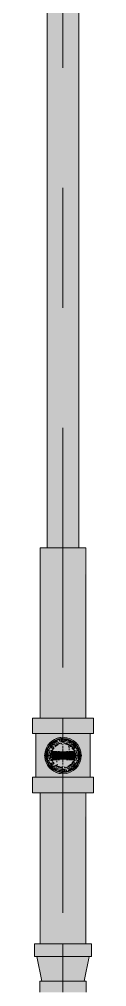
# Model space of a CAD drawing. Header units: millimetres. Extents: x -4000 to 187956, y -58990 to 162485.
# Drawn here: x 67110 to 67190, y 134144 to 135424 of the extents above; entities that cross this region are included whole.
import ezdxf

# ---------------------------------------------------------------- set-up
doc = ezdxf.new("R2010")
doc.units = ezdxf.units.MM
doc.linetypes.add('Dash 1_16_', pattern=[317.5, 158.75, -158.75])
for name, color, linetype, lineweight in [('F-SPRN', 3, 'Continuous', 9), ('P-PIPE', 3, 'Continuous', 9), ('P-PIPE-CNTR', 3, 'Continuous', 9)]:
    doc.layers.add(name, color=color, linetype=linetype, lineweight=lineweight)

# ---------------------------------------------------------------- blocks, each defined once
blk = doc.blocks.new('Sprinkler_Up - DN20-V297-FFS - TANG 1')
at = {"layer": 'F-SPRN', "transparency": 33554534}
for points in [[(-13.5, 0), (-3.9, 0.7), (-1.7, 2.9), (-1.2, 3.5), (-0.6, 4), (0.6, 4), (1.2, 3.5), (1.7, 2.9), (4.6, 0), (22.2, 0), (18, 13.1), (6.9, 21.2), (-6.9, 21.2), (-18, 13.1), (-22.2, 0)], [(0, -16.7), (4.3, -16.1), (11.8, -11.8), (16.1, -4.3), (16.1, 4.3), (11.8, 11.8), (8.3, 14.4), (0, 16.7), (-4.3, 16.1), (-11.8, 11.8), (-16.1, 4.3), (-16.1, -4.3), (-11.8, -11.8), (-8.3, -14.4)], [(0, -15.6), (7.8, -13.5), (13.9, -7), (15.1, -4), (15.1, 4), (13.5, 7.8), (7.8, 13.5), (0, 15.6), (-7.8, 13.5), (-11, 11), (-15.1, 4), (-15.1, -4), (-11, -11), (-7.8, -13.5)], [(0, -21.2), (6.9, -21.2), (18, -13.1), (22.2, 0), (3.9, -0.7), (1.7, -2.9), (1.2, -3.5), (0.6, -4), (-0.6, -4), (-1.2, -3.5), (-1.7, -2.9), (-4.6, 0), (-22.2, 0), (-18, -13.1), (-6.9, -21.2)], [(-10.9, -5.5), (-10.9, 5.4), (-14.5, 5.4), (-14.5, -5.5)], [(-7.7, -5.5), (-7.7, 5.4), (-10.9, 5.4), (-10.9, -5.5)], [(0, -5.5), (0, 5.4), (-7.7, 5.4), (-7.7, -5.5)], [(0, 0), (5.7, 0), (2.9, 4.9), (-2.9, 4.9), (-5.7, 0)], [(2.9, -4.9), (5.7, 0), (-5.7, 0), (-2.9, -4.9)], [(0, 0), (4.6, 0), (0, 4.6), (-4.6, 0)], [(0, -4.6), (4.6, 0), (-4.6, 0)], [(0, -2.6), (1.3, 0), (-1.8, 0)], [(-1.3, 0), (1.8, 0), (0, 2.6)], [(7.7, -5.5), (7.7, 5.4), (0, 5.4), (0, -5.5)], [(10.9, -5.5), (10.9, 5.4), (7.7, 5.4), (7.7, -5.5)], [(10.9, -5.5), (14.5, -5.5), (13.9, 5.4), (10.9, 5.4)]]:
    blk.add_hatch(color=1, dxfattribs=at).paths.add_polyline_path(points)
at = {"layer": 'F-SPRN', "color": 1}
for p, q in [((-11.5, 5.4), (-14.5, 5.4)), ((-14.5, 5.4), (-11.3, 5.4)), ((-14.5, 5.4), (-14.5, 3.7)), ((-14.5, 3.3), (-14.5, 0)), ((-11.5, 5.4), (-11.5, 4)), ((-10.9, 1.9), (-10.9, 3.6)), ((-10.8, 5.4), (-8, 5.4)), ((-8.1, 5.4), (-10.8, 5.4)), ((-8.1, 5.4), (-8.1, 2.8)), ((-8.1, 2.5), (-8.1, 0.7)), ((-7.7, 4.8), (-7.7, 2.7)), ((-7.7, 4.8), (-7.7, 2.7)), ((-7.7, 2.1), (-7.7, 0.5)), ((-7.7, 2.1), (-7.7, 0.5)), ((-6.7, 5.4), (-4.7, 5.4)), ((-5.8, 3.8), (-5.8, 2.2)), ((-2.1, 0), (-2.1, 0)), ((-2.1, 0), (-2.1, -0.1)), ((0, 2.1), (-0.1, 2.1)), ((2.1, 0), (2.1, 0.1)), ((2.1, 0), (2.1, 0)), ((4.7, 5.4), (6.5, 5.4)), ((7.7, 5.4), (10.8, 5.4)), ((7.7, 5.2), (7.7, 2.7)), ((7.7, 5.2), (7.7, 2.7)), ((7.7, 2.3), (7.7, 0.5)), ((7.7, 2.3), (7.7, 0.5)), ((10.8, 5.4), (8.1, 5.4)), ((8.1, 5.4), (8.1, 2.8)), ((8.1, 2.5), (8.1, 0.4)), ((10.9, 5.4), (13.2, 5.4)), ((10.9, 3.6), (10.9, 0.2)), ((13.2, 5.4), (11.5, 5.4)), ((11.5, 5.4), (11.5, 4)), ((11.5, 3), (11.5, 0.2)), ((13.9, 5.4), (14.5, 5.4)), ((14.5, 5.4), (13.9, 5.4)), ((14.5, 5.4), (14.5, -5.5)), ((-14.5, -1.3), (-14.5, -3.7)), ((-11.1, -5.5), (-14.5, -5.5)), ((-14.5, -5.5), (-11.5, -5.5)), ((-10.9, -2.6), (-10.9, -1.3)), ((-10.8, -5.5), (-8.1, -5.5)), ((-7.8, -5.5), (-10.8, -5.5)), ((-8.1, -4.2), (-8.1, -5.5)), ((-7.7, -2.7), (-7.7, -4)), ((-7.7, -2.7), (-7.7, -4)), ((-7, -5.5), (-5.8, -5.5)), ((-4.8, -5.5), (-7, -5.5)), ((-5.8, -2.3), (-5.8, -3.8)), ((-2.1, -0.3), (-2, -0.4)), ((-2, -0.4), (-2, -0.5)), ((-2, -0.5), (-2, -0.6)), ((-2, -0.6), (-2, -0.7)), ((-2, -0.7), (-1.9, -0.7)), ((-1.9, -0.7), (-1.9, -0.8)), ((-1.9, -0.8), (-1.9, -0.9)), ((-1.9, -0.9), (-1.8, -1)), ((-1.8, -1), (-1.8, -1.1)), ((-1.8, -1), (-1.8, -1)), ((-1.8, -1.1), (-1.7, -1.2)), ((-1.7, -1.2), (-1.6, -1.3)), ((-1.7, -1.2), (-1.7, -1.2)), ((-1.6, -1.3), (-1.6, -1.4)), ((-1.6, -1.4), (-1.5, -1.4)), ((-1.5, -1.4), (-1.4, -1.5)), ((-1.4, -1.5), (-1.3, -1.6)), ((-1.4, -1.5), (-1.4, -1.5)), ((-1.3, -1.6), (-1.3, -1.7)), ((-1.3, -1.7), (-1.2, -1.7)), ((-1.2, -1.7), (-1.1, -1.7)), ((-1.1, -1.7), (-1.1, -1.8)), ((-1.1, -1.8), (-1, -1.8)), ((-1, -1.8), (-0.9, -1.9)), ((-0.9, -1.9), (-0.8, -1.9)), ((-0.8, -1.9), (-0.7, -2)), ((-0.8, -1.9), (-0.8, -1.9)), ((-0.7, -2), (-0.6, -2)), ((-0.6, -2), (-0.5, -2)), ((-0.5, -2), (-0.4, -2)), ((-0.4, -2), (-0.3, -2.1)), ((-0.4, -2), (-0.4, -2)), ((-0.3, -2.1), (-0.2, -2.1)), ((-0.2, -2.1), (-0.1, -2.1)), ((-0.1, -2.1), (0, -2.1)), ((0, -2.1), (0.1, -2.1)), ((0.1, -2.1), (0.2, -2.1)), ((0.1, -2.1), (0.1, -2.1)), ((0.2, -2.1), (0.3, -2.1)), ((0.3, -2.1), (0.4, -2)), ((0.4, -2), (0.5, -2)), ((0.5, -2), (0.6, -2)), ((0.6, -2), (0.7, -2)), ((0.6, -2), (0.6, -2)), ((0.7, -2), (0.8, -1.9)), ((0.8, -1.9), (0.9, -1.9)), ((0.9, -1.9), (1, -1.8)), ((0.9, -1.9), (0.9, -1.9)), ((1, -1.8), (1.1, -1.8)), ((1.1, -1.8), (1.2, -1.7)), ((1.2, -1.7), (1.3, -1.6)), ((1.2, -1.7), (1.2, -1.7)), ((1.3, -1.6), (1.4, -1.6)), ((1.4, -1.5), (1.5, -1.5)), ((1.4, -1.6), (1.4, -1.5)), ((1.5, -1.4), (1.6, -1.3)), ((1.5, -1.5), (1.5, -1.4)), ((1.6, -1.3), (1.7, -1.2)), ((1.6, -1.3), (1.6, -1.3)), ((1.7, -1.1), (1.8, -1.1)), ((1.7, -1.2), (1.7, -1.1)), ((1.8, -1), (1.9, -0.9)), ((1.8, -1.1), (1.8, -1)), ((1.9, -0.8), (2, -0.7)), ((1.9, -0.8), (1.9, -0.8)), ((1.9, -0.9), (1.9, -0.8)), ((2, -0.4), (2.1, -0.3)), ((2, -0.5), (2, -0.4)), ((2, -0.5), (2, -0.5)), ((2, -0.6), (2, -0.5)), ((2, -0.7), (2, -0.6)), ((2.1, -0.1), (2.1, 0)), ((2.1, -0.2), (2.1, -0.1)), ((2.1, -0.3), (2.1, -0.2)), ((7, -5.5), (4.8, -5.5)), ((5.8, -2.2), (5.8, -3.8)), ((5.8, -5.5), (7, -5.5)), ((7.7, -0.5), (7.7, -2.3)), ((7.7, -0.5), (7.7, -2.3)), ((7.7, -2.7), (7.7, -5.4)), ((7.7, -2.7), (7.7, -5.4)), ((10.8, -5.5), (7.7, -5.5)), ((8.1, -0.4), (8.1, -2.5)), ((8.1, -2.8), (8.1, -5.5)), ((8.1, -5.5), (10.8, -5.5)), ((10.9, -0.2), (10.9, -3.6)), ((13.3, -5.5), (10.9, -5.5)), ((11.5, -0.2), (11.5, -3)), ((11.5, -4), (11.5, -5.5)), ((11.5, -5.5), (13.3, -5.5)), ((13.9, -5.5), (14.5, -5.5)), ((14.5, -5.5), (13.9, -5.5))]:
    blk.add_line(p, q, dxfattribs=at)
at = {"layer": 'F-SPRN', "color": 1, "flags": 128}
for points in [[(-0.6, 2), (-0.7, 2), (-0.8, 1.9), (-0.9, 1.9), (-0.9, 1.9), (-1, 1.8), (-1.1, 1.8), (-1.2, 1.7), (-1.2, 1.7), (-1.3, 1.6), (-1.4, 1.6), (-1.4, 1.5), (-1.5, 1.5), (-1.5, 1.4), (-1.6, 1.3), (-1.6, 1.3), (-1.7, 1.2), (-1.7, 1.1), (-1.8, 1.1), (-1.8, 1), (-1.9, 0.9), (-1.9, 0.8), (-1.9, 0.8), (-2, 0.7), (-2, 0.6), (-2, 0.5), (-2, 0.5), (-2, 0.4), (-2.1, 0.3), (-2.1, 0.2), (-2.1, 0.1), (-2.1, 0)], [(-0.5, 2), (-0.6, 2), (-0.6, 2)], [(-0.1, 2.1), (-0.1, 2.1), (-0.2, 2.1), (-0.3, 2.1), (-0.4, 2), (-0.5, 2)], [(2.1, 0.1), (2.1, 0.2), (2.1, 0.2), (2.1, 0.3), (2, 0.4), (2, 0.5), (2, 0.6), (2, 0.7), (1.9, 0.7), (1.9, 0.8), (1.9, 0.9), (1.8, 1), (1.8, 1), (1.8, 1.1), (1.7, 1.2), (1.7, 1.2), (1.6, 1.3), (1.6, 1.4), (1.5, 1.4), (1.4, 1.5), (1.4, 1.5), (1.3, 1.6), (1.3, 1.7), (1.2, 1.7), (1.1, 1.7), (1.1, 1.8), (1, 1.8), (0.9, 1.9), (0.8, 1.9), (0.8, 1.9), (0.7, 2), (0.6, 2), (0.5, 2), (0.4, 2), (0.4, 2), (0.3, 2.1), (0.2, 2.1), (0.1, 2.1), (0, 2.1)], [(-2.1, -0.1), (-2.1, -0.2), (-2.1, -0.2), (-2.1, -0.3)]]:
    blk.add_lwpolyline(points, dxfattribs=at)
at = {"layer": 'F-SPRN', "color": 1}
for radius, start, end in [(22.2, 360, 180), (21.9, 126.6942, 143.2701), (21.9, 108.2621, 125.7507), (16.7, 121.4181, 130.5751), (16.7, 121.4181, 130.5751), (15.6, 120.5262, 133.2078), (15.6, 120.5262, 133.2078), (16.7, 106.5995, 120), (16.7, 106.5995, 120), (15.6, 114.4363, 119.9813), (15.6, 114.4363, 119.9813), (21.9, 99.348, 107.901), (16.7, 96.4143, 105), (16.7, 96.4143, 105), (21.9, 90.145, 98.8503), (15.6, 95.5762, 100.6843), (15.6, 95.5762, 100.6843), (16.7, 83.0684, 90), (16.7, 83.0684, 90), (21.9, 72.5583, 89.4624), (15.6, 75.573, 80.5892), (15.6, 75.573, 80.5892), (15.6, 67.5614, 74.5481), (15.6, 67.5614, 74.5481), (16.7, 60, 75), (16.7, 60, 75), (15.6, 60.0187, 65.5637), (15.6, 60.0187, 65.5637), (21.9, 54.2493, 71.7379), (15.6, 46.7922, 60), (15.6, 46.7922, 60), (16.7, 49.4249, 58.5819), (16.7, 49.4249, 58.5819), (21.9, 36.7299, 53.3058), (21.9, 165.6773, 179.2615), (21.9, 144.7698, 164.8151), (16.7, 167.6802, 180), (16.7, 167.6802, 180), (16.7, 155.3879, 164.9693), (16.7, 155.3879, 164.9693), (15.6, 166.4265, 180), (15.6, 166.4265, 180), (15.6, 150.9409, 165), (15.6, 159.6139, 165), (16.7, 136.7213, 149.931), (16.7, 136.7213, 149.931), (15.6, 150.9409, 156.3845), (15.6, 138.4214, 150), (15.6, 138.4214, 150), (4.63, 155.7832, 180), (4.63, 155.7832, 180), (4.63, 109.0192, 138.2703), (4.63, 109.0192, 138.2703), (2.56, 109.0192, 168.8278), (2.56, 109.0192, 168.8278), (2.04, 109.0192, 180), (4.63, 17.9592, 90), (4.63, 17.9592, 90), (3.81, 57.0577, 90), (2.56, 14.5599, 90), (2.56, 14.5599, 90), (2.04, 10.4703, 90), (3.81, 16.1605, 43.8358), (15.6, 26.7073, 41.5786), (15.6, 30, 41.5786), (16.7, 30, 43.2787), (16.7, 30, 43.2787), (15.6, 26.7073, 30), (15.6, 15, 23.6155), (15.6, 15, 20.3861), (16.7, 15, 24.6121), (16.7, 15, 24.6121), (15.6, 360, 13.6618), (15.6, 0, 13.6618), (16.7, 360, 12.3198), (16.7, 0, 12.3198), (21.9, 15.1849, 35.2302), (21.9, 0.7385, 14.3227), (22.2, 180, 360), (21.9, 180.7385, 194.3227), (21.9, 195.1849, 215.2302), (16.7, 180, 192.3198), (16.7, 180, 192.3198), (16.7, 195.0307, 204.6121), (16.7, 195.0307, 204.6121), (15.6, 181.9082, 193.6618), (15.6, 181.9082, 193.6618), (15.6, 197.3339, 209.5646), (15.6, 197.3339, 209.5646), (16.7, 210.069, 223.2787), (16.7, 210.069, 223.2787), (15.6, 212.5472, 221.5786), (15.6, 212.5472, 221.5786), (16.7, 229.4249, 238.5819), (16.7, 229.4249, 238.5819), (15.6, 233.795, 240), (15.6, 233.795, 240), (4.63, 197.9592, 0), (4.63, 197.9592, 360), (3.81, 196.1605, 360), (2.56, 191.1677, 270), (2.56, 191.1677, 270), (2.04, 190.4703, 270), (2.04, 270, 0), (2.56, 270, 0), (2.56, 270, 360), (15.6, 300, 313.2078), (15.6, 300, 313.2078), (16.7, 301.4181, 310.5751), (16.7, 301.4181, 310.5751), (15.6, 318.4214, 333.2927), (15.6, 318.4214, 330), (16.7, 316.7213, 330), (16.7, 316.7213, 330), (15.6, 330, 333.2927), (15.6, 336.3845, 345), (15.6, 339.6139, 345), (15.6, 346.3382, 360), (15.6, 346.3382, 360), (16.7, 335.3879, 345), (16.7, 335.3879, 345), (16.7, 347.6802, 360), (16.7, 347.6802, 360), (21.9, 324.7698, 344.8151), (21.9, 345.6773, 359.2615), (21.9, 216.7299, 233.3058), (21.9, 234.2493, 251.7379), (16.7, 240, 255), (16.7, 240, 255), (15.6, 240.0187, 254.5481), (15.6, 240.0187, 254.5481), (21.9, 252.5583, 269.4624), (15.6, 255, 267.64), (15.6, 255, 267.64), (16.7, 263.0684, 270), (16.7, 263.0684, 270), (21.9, 270.145, 278.8503), (15.6, 275.5762, 280.6843), (15.6, 275.5762, 280.6843), (16.7, 276.4143, 285), (16.7, 276.4143, 285), (21.9, 279.348, 287.901), (16.7, 286.5995, 300), (16.7, 286.5995, 300), (15.6, 294.4363, 299.9813), (15.6, 294.4363, 299.9813), (21.9, 288.2621, 305.7507), (21.9, 306.6942, 323.2701)]:
    blk.add_arc((0, 0), radius, start, end, dxfattribs=at)
blk = doc.blocks.new('Steel_Transition_Threaded_HoaPhat - Standard-V305-FFS - TANG 1')
at = {"layer": 'P-PIPE', "lineweight": 13, "transparency": 33554534}
h = blk.add_hatch(color=1, dxfattribs=at)
h.paths.add_polyline_path([(67150, 134427.6), (67155.8, 134428.4), (67163.9, 134432.6), (67165.9, 134434.2), (67169.5, 134438.8), (67171.7, 134444.3), (67172.5, 134450.1), (67171.7, 134455.9), (67169.5, 134461.3), (67163.9, 134467.6), (67161.3, 134469.6), (67155.8, 134471.8), (67150, 134472.6), (67144.2, 134471.8), (67138.8, 134469.6), (67134.1, 134466), (67130.5, 134461.3), (67128.3, 134455.9), (67127.5, 134450.1), (67128.3, 134444.3), (67130.5, 134438.8), (67134.1, 134434.2), (67138.8, 134430.6), (67144.2, 134428.4)])
h.paths.add_polyline_path([(67150, 134430), (67144.8, 134430.7), (67140, 134432.7), (67135.8, 134435.9), (67132.6, 134440), (67130.6, 134444.9), (67129.9, 134450.1), (67130.6, 134455.3), (67132.6, 134460.1), (67135.8, 134464.3), (67140, 134467.5), (67144.8, 134469.5), (67150, 134470.2), (67155.2, 134469.5), (67160.1, 134467.5), (67164.2, 134464.3), (67167.4, 134460.1), (67169.4, 134455.3), (67170.1, 134450.1), (67169.4, 134444.9), (67167.4, 134440), (67163.9, 134435.6), (67160.1, 134432.7), (67155.2, 134430.7)])
for points in [[(67150, 134430), (67150, 134433.7), (67141.8, 134435.9), (67135.8, 134441.9), (67133.6, 134450.1), (67135.8, 134458.3), (67141.8, 134464.3), (67150, 134466.5), (67150, 134470.2), (67144.8, 134469.5), (67140, 134467.5), (67135.8, 134464.3), (67132.6, 134460.1), (67130.6, 134455.3), (67129.9, 134450.1), (67130.6, 134444.9), (67132.6, 134440), (67135.8, 134435.9), (67140, 134432.7), (67144.8, 134430.7)], [(67150, 134431.6), (67154.8, 134432.2), (67159.3, 134434.1), (67163.9, 134438), (67166, 134440.8), (67167.9, 134445.3), (67168.5, 134450.1), (67167.9, 134454.9), (67163.9, 134462.2), (67163.1, 134463.2), (67159.3, 134466.1), (67154.8, 134468), (67150, 134468.6), (67145.2, 134468), (67140.8, 134466.1), (67136.9, 134463.2), (67134, 134459.3), (67132.1, 134454.9), (67131.5, 134450.1), (67132.1, 134445.3), (67134, 134440.8), (67136.9, 134437), (67140.8, 134434.1), (67145.2, 134432.2)], [(67150, 134430), (67155.2, 134430.7), (67160.1, 134432.7), (67164.2, 134435.9), (67167.4, 134440), (67169.4, 134444.9), (67170.1, 134450.1), (67169.4, 134455.3), (67167.4, 134460.1), (67163.9, 134464.6), (67160.1, 134467.5), (67155.2, 134469.5), (67150, 134470.2), (67150, 134466.5), (67158.2, 134464.3), (67164.2, 134458.3), (67166.4, 134450.1), (67164.2, 134441.9), (67158.2, 134435.9), (67150, 134433.7)]]:
    blk.add_hatch(color=1, dxfattribs=at).paths.add_polyline_path(points)
at = {"layer": 'P-PIPE', "color": 20, "lineweight": 13}
for radius, start, end in [(22.5, 90, 270), (22.5, 90, 150), (20.1, 135, 148.1553), (18.5, 136.4297, 150), (18.5, 136.4297, 150), (20.1, 128.8856, 135), (18.5, 123.4976, 133.2041), (18.5, 123.4976, 133.2041), (20.1, 109.6859, 125.0043), (16.4, 121.0738, 128.0319), (18.5, 106.819, 120), (18.5, 106.819, 120), (16.4, 113.4045, 120), (16.4, 107.4657, 111.9681), (20.1, 100.9975, 105), (18.5, 91.4353, 103.2046), (18.5, 91.4353, 103.2046), (16.4, 96.2132, 104.6042), (20.1, 90.5246, 98.5089), (22.5, 270, 90), (22.5, 270, 90), (18.5, 78.0986, 90), (18.5, 78.0986, 90), (20.1, 75.0607, 87.9279), (18.5, 60, 75), (18.5, 60, 75), (16.4, 66.9681, 72.9388), (20.1, 54.9957, 75), (16.4, 60.5934, 66.5955), (18.5, 46.7959, 56.5024), (18.5, 46.7959, 56.5024), (20.1, 31.8447, 51.1144), (18.5, 30, 45), (18.5, 41.0547, 45), (18.5, 30, 41.0547), (22.5, 150, 270), (20.1, 166.0499, 193.9501), (20.1, 150, 162.7449), (18.5, 166.5939, 193.4061), (18.5, 166.5939, 180), (18.5, 180, 193.4061), (18.5, 157.6232, 165), (18.5, 157.6232, 165), (16.4, 180.8106, 191.4533), (16.4, 168.5467, 175.1607), (16.4, 158.0319, 163.506), (16.4, 143.5463, 150), (16.4, 30, 32.0032), (16.4, 351.9681, 0), (16.4, 0, 6.4537), (18.5, 15, 22.3768), (18.5, 15, 22.3768), (20.1, 17.2551, 30), (18.5, 346.5939, 13.4061), (18.5, 0, 13.4061), (18.5, 346.5939, 0), (20.1, 346.0499, 13.9501), (20.1, 197.2551, 210), (18.5, 195, 202.3768), (18.5, 195, 202.3768), (20.1, 211.8447, 231.1144), (18.5, 210, 223.5703), (18.5, 210, 223.5703), (16.4, 210.6635, 216.4537), (20.1, 308.8856, 328.1553), (18.5, 315, 330), (18.5, 315, 330), (16.4, 327.9968, 330), (16.4, 338.0319, 342.8691), (18.5, 337.6232, 345), (18.5, 337.6232, 345), (20.1, 330, 342.7449), (18.5, 226.7959, 236.5024), (18.5, 226.7959, 236.5024), (20.1, 234.9957, 255), (18.5, 240, 255), (18.5, 240, 255), (16.4, 240, 246.5955), (20.1, 255.0607, 267.9279), (18.5, 258.0986, 270), (18.5, 258.0986, 270), (16.4, 264.1652, 268.506), (20.1, 270.5246, 278.5089), (18.5, 271.4353, 283.2046), (18.5, 271.4353, 283.2046), (16.4, 276.2132, 283.9063), (20.1, 280.9975, 285), (16.4, 287.4657, 291.9681), (18.5, 286.819, 300), (18.5, 286.819, 300), (16.4, 293.5463, 300), (20.1, 289.6859, 305.0043), (18.5, 303.4976, 313.2041), (18.5, 303.4976, 313.2041)]:
    blk.add_arc((67150, 134450.1), radius, start, end, dxfattribs=at)

msp = doc.modelspace()

# ---------------------------------------------------------------- hatches: boundary and pattern name
at = {"layer": 'P-PIPE', "transparency": 33554534}
for points in [[(67150, 134725.1), (67150, 136406.5), (67128.9, 136406.5), (67129.6, 134725.1), (67144.5, 134725.1)], [(67150, 134725.1), (67171.1, 134725.1), (67170.4, 136406.5), (67150, 136406.5), (67150, 135076.2)], [(67128.7, 134499.7), (67150, 134499.7), (67150, 134725.1), (67119.8, 134725.1), (67120.9, 134499.7), (67123.9, 134499.7)], [(67171.3, 134499.7), (67180.2, 134499.7), (67179.1, 134725.1), (67150, 134725.1), (67150, 134499.7), (67165.1, 134499.7)], [(67139.6, 134479.1), (67150, 134479.1), (67150, 134499.7), (67109.8, 134499.7), (67109.8, 134479.1), (67129.9, 134479.1)], [(67150, 134479.1), (67190.2, 134479.1), (67190.2, 134499.7), (67150, 134499.7), (67150, 134492.2)], [(67150, 134421.3), (67150, 134428.9), (67142.6, 134430.3), (67136.3, 134433.9), (67131.7, 134439.4), (67129.2, 134446.3), (67129.2, 134453.8), (67131.7, 134460.7), (67136.4, 134466.2), (67142.6, 134469.9), (67150, 134471.2), (67150, 134479.1), (67114.1, 134479.1), (67114.1, 134421.3), (67147.7, 134421.3)], [(67168, 134421.3), (67185.9, 134421.3), (67185.9, 134479.1), (67150, 134479.1), (67150, 134471.2), (67157.4, 134469.9), (67163.9, 134466), (67168.3, 134460.7), (67170.8, 134453.8), (67170.8, 134446.3), (67168.3, 134439.4), (67163.7, 134433.9), (67157.4, 134430.3), (67150, 134428.9), (67150, 134421.3), (67163.9, 134421.3)], [(67150, 134426), (67156.2, 134426.8), (67163.9, 134430.6), (67167.1, 134433), (67170.9, 134438), (67173.3, 134443.8), (67174.1, 134450.1), (67173.3, 134456.3), (67170.9, 134462.1), (67163.9, 134469.6), (67162.1, 134471), (67156.2, 134473.4), (67150, 134474.2), (67143.8, 134473.4), (67137.9, 134471), (67133, 134467.1), (67129.1, 134462.1), (67126.7, 134456.3), (67125.9, 134450.1), (67126.7, 134443.8), (67129.1, 134438), (67133, 134433), (67137.9, 134429.2), (67143.8, 134426.8)], [(67141.7, 134435.6), (67142.8, 134437.6), (67141.7, 134441.7), (67142.8, 134445.9), (67145.8, 134449), (67157.2, 134454.3), (67158.4, 134458.4), (67157.2, 134462.6), (67155.9, 134464.3), (67150, 134466.8), (67141.7, 134464.6), (67135.5, 134458.4), (67133.3, 134450.1), (67135.5, 134441.7), (67138.2, 134438.3)], [(67150, 134433.4), (67158.4, 134435.6), (67161.8, 134438.3), (67166.1, 134445.8), (67166.1, 134454.4), (67161.8, 134461.9), (67158.4, 134464.6), (67150, 134466.8), (67145.7, 134466.2), (67138.2, 134461.9), (67133.9, 134454.4), (67133.9, 134445.8), (67138.2, 134438.3), (67141.7, 134435.6)], [(67150, 134400.6), (67150, 134421.3), (67109.8, 134421.3), (67109.8, 134400.6), (67139.6, 134400.6)], [(67190.2, 134400.6), (67190.2, 134421.3), (67150, 134421.3), (67150, 134400.6), (67188.9, 134400.6)], [(67142.2, 134201.1), (67150, 134201.1), (67150, 134400.6), (67119.8, 134400.6), (67120.9, 134201.1), (67134.9, 134201.1)], [(67165.1, 134201.1), (67180.2, 134201.1), (67179.1, 134400.6), (67150, 134400.6), (67150, 134201.1), (67163.9, 134201.1)], [(67150, 134184.3), (67187.7, 134184.3), (67187.7, 134201.1), (67112.4, 134200.2), (67112.4, 134184.3), (67140.3, 134184.3)], [(67174.3, 134151.7), (67178.1, 134151.7), (67183.4, 134184.3), (67115.5, 134184.3), (67122.9, 134151.7), (67169.9, 134151.7)], [(67119.2, 134136.8), (67180.8, 134136.8), (67179.8, 134151.7), (67119.2, 134151.7)]]:
    msp.add_hatch(color=1, dxfattribs=at).paths.add_polyline_path(points)

# ---------------------------------------------------------------- linework, layer by layer
at = {"layer": 'P-PIPE', "color": 20, "lineweight": 13}
for p, q in [((67128.9, 136406.5), (67128.9, 134725.1)), ((67171.1, 134725.1), (67171.1, 136406.5)), ((67119.8, 134725.1), (67119.8, 134499.7)), ((67180.2, 134725.1), (67119.8, 134725.1)), ((67180.2, 134499.7), (67180.2, 134725.1)), ((67109.8, 134499.7), (67109.8, 134479.1)), ((67119.6, 134499.7), (67109.8, 134499.7)), ((67150, 134499.7), (67109.8, 134499.7)), ((67119.8, 134499.7), (67120.9, 134499.7)), ((67121.4, 134499.7), (67178.6, 134499.7)), ((67129.9, 134499.7), (67121.5, 134499.7)), ((67139.6, 134499.7), (67129.9, 134499.7)), ((67150, 134499.7), (67139.6, 134499.7)), ((67160.4, 134499.7), (67150, 134499.7)), ((67190.2, 134499.7), (67150, 134499.7)), ((67170.1, 134499.7), (67160.4, 134499.7)), ((67178.5, 134499.7), (67170.1, 134499.7)), ((67179.1, 134499.7), (67180.2, 134499.7)), ((67190.2, 134499.7), (67180.4, 134499.7)), ((67190.2, 134479.1), (67190.2, 134499.7)), ((67109.8, 134479.1), (67111.1, 134479.1)), ((67109.8, 134479.1), (67150, 134479.1)), ((67111.1, 134479.1), (67113.9, 134479.1)), ((67114.1, 134479.1), (67114.1, 134421.3)), ((67115.3, 134479.1), (67121.5, 134479.1)), ((67118.9, 134479.1), (67115.3, 134479.1)), ((67124.6, 134479.1), (67115.3, 134479.1)), ((67124.6, 134479.1), (67118.9, 134479.1)), ((67121.5, 134479.1), (67129.9, 134479.1)), ((67132.1, 134479.1), (67124.6, 134479.1)), ((67139.5, 134479.1), (67124.6, 134479.1)), ((67129.9, 134479.1), (67139.6, 134479.1)), ((67139.5, 134479.1), (67132.1, 134479.1)), ((67140.7, 134479.1), (67150, 134479.1)), ((67150, 134479.1), (67140.7, 134479.1)), ((67150, 134479.1), (67140.7, 134479.1)), ((67150, 134479.1), (67159.3, 134479.1)), ((67150, 134479.1), (67190.2, 134479.1)), ((67159.3, 134479.1), (67150, 134479.1)), ((67159.3, 134479.1), (67150, 134479.1)), ((67160.4, 134479.1), (67163.7, 134479.1)), ((67163.7, 134479.1), (67160.5, 134479.1)), ((67184.7, 134479.1), (67160.5, 134479.1)), ((67164, 134479.1), (67170.1, 134479.1)), ((67168, 134479.1), (67164, 134479.1)), ((67175.4, 134479.1), (67168, 134479.1)), ((67170.1, 134479.1), (67178.5, 134479.1)), ((67181.1, 134479.1), (67175.4, 134479.1)), ((67178.5, 134479.1), (67184.7, 134479.1)), ((67184.7, 134479.1), (67181.1, 134479.1)), ((67185.9, 134421.3), (67185.9, 134479.1)), ((67186.1, 134479.1), (67190.2, 134479.1)), ((67109.8, 134421.3), (67109.8, 134400.6)), ((67113.9, 134421.3), (67109.8, 134421.3)), ((67150, 134421.3), (67109.8, 134421.3)), ((67121.5, 134421.3), (67115.3, 134421.3)), ((67115.3, 134421.3), (67118.9, 134421.3)), ((67115.3, 134421.3), (67139.5, 134421.3)), ((67118.9, 134421.3), (67124.6, 134421.3)), ((67129.9, 134421.3), (67121.5, 134421.3)), ((67124.6, 134421.3), (67132.1, 134421.3)), ((67139.6, 134421.3), (67129.9, 134421.3)), ((67132.1, 134421.3), (67139.5, 134421.3)), ((67150, 134421.3), (67140.7, 134421.3)), ((67140.7, 134421.3), (67150, 134421.3)), ((67140.7, 134421.3), (67150, 134421.3)), ((67159.3, 134421.3), (67150, 134421.3)), ((67190.2, 134421.3), (67150, 134421.3)), ((67150, 134421.3), (67159.3, 134421.3)), ((67150, 134421.3), (67159.3, 134421.3)), ((67163.7, 134421.3), (67160.4, 134421.3)), ((67160.5, 134421.3), (67163.7, 134421.3)), ((67160.5, 134421.3), (67184.7, 134421.3)), ((67170.1, 134421.3), (67164, 134421.3)), ((67164, 134421.3), (67168, 134421.3)), ((67168, 134421.3), (67175.4, 134421.3)), ((67178.5, 134421.3), (67170.1, 134421.3)), ((67175.4, 134421.3), (67181.1, 134421.3)), ((67184.7, 134421.3), (67178.5, 134421.3)), ((67181.1, 134421.3), (67184.7, 134421.3)), ((67190.2, 134421.3), (67186.1, 134421.3)), ((67190.2, 134400.6), (67190.2, 134421.3)), ((67109.8, 134400.6), (67119.6, 134400.6)), ((67109.8, 134400.6), (67150, 134400.6)), ((67119.8, 134400.6), (67119.8, 134201.1)), ((67120.9, 134400.6), (67119.8, 134400.6)), ((67178.6, 134400.6), (67121.4, 134400.6)), ((67121.5, 134400.6), (67129.9, 134400.6)), ((67129.9, 134400.6), (67139.6, 134400.6)), ((67139.6, 134400.6), (67150, 134400.6)), ((67150, 134400.6), (67160.4, 134400.6)), ((67150, 134400.6), (67190.2, 134400.6)), ((67160.4, 134400.6), (67170.1, 134400.6)), ((67170.1, 134400.6), (67178.5, 134400.6)), ((67180.2, 134400.6), (67179.1, 134400.6)), ((67180.2, 134201.1), (67180.2, 134400.6)), ((67180.4, 134400.6), (67190.2, 134400.6)), ((67112.4, 134201.1), (67112.4, 134184.3)), ((67187.7, 134201.1), (67112.4, 134201.1)), ((67119.6, 134201.1), (67112.4, 134201.1)), ((67119.8, 134201.1), (67123.2, 134201.1)), ((67123.4, 134201.1), (67120.6, 134201.1)), ((67131.2, 134201.1), (67123.8, 134201.1)), ((67123.9, 134201.1), (67176.1, 134201.1)), ((67140.3, 134201.1), (67131.2, 134201.1)), ((67150, 134201.1), (67140.3, 134201.1)), ((67159.7, 134201.1), (67150, 134201.1)), ((67168.8, 134201.1), (67159.7, 134201.1)), ((67176.2, 134201.1), (67168.8, 134201.1)), ((67179.4, 134201.1), (67176.6, 134201.1)), ((67176.8, 134201.1), (67180.2, 134201.1)), ((67187.7, 134201.1), (67180.4, 134201.1)), ((67187.7, 134184.3), (67187.7, 134201.1)), ((67112.4, 134184.3), (67115.2, 134184.3)), ((67112.4, 134184.3), (67187.7, 134184.3)), ((67115.2, 134184.3), (67116.4, 134184.3)), ((67115.5, 134184.3), (67121.9, 134151.7)), ((67117.4, 134184.3), (67123.4, 134184.3)), ((67123.4, 134184.3), (67131.2, 134184.3)), ((67131.2, 134184.3), (67140.3, 134184.3)), ((67141, 134184.3), (67150, 134184.3)), ((67150, 134184.3), (67159, 134184.3)), ((67159.7, 134184.3), (67168.8, 134184.3)), ((67168.8, 134184.3), (67176.6, 134184.3)), ((67176.6, 134184.3), (67182.6, 134184.3)), ((67178.1, 134151.7), (67184.5, 134184.3)), ((67183.6, 134184.3), (67184.8, 134184.3)), ((67184.8, 134184.3), (67187.7, 134184.3)), ((67119.2, 134151.7), (67119.2, 134136.8)), ((67180.8, 134151.7), (67119.2, 134151.7)), ((67121.7, 134151.7), (67119.2, 134151.7)), ((67128.2, 134151.7), (67123.3, 134151.7)), ((67134.6, 134151.7), (67128.2, 134151.7)), ((67142, 134151.7), (67134.6, 134151.7)), ((67150, 134151.7), (67142.7, 134151.7)), ((67157.3, 134151.7), (67150, 134151.7)), ((67165.4, 134151.7), (67158, 134151.7)), ((67171.8, 134151.7), (67165.4, 134151.7)), ((67176.7, 134151.7), (67171.8, 134151.7)), ((67180.8, 134151.7), (67178.3, 134151.7)), ((67180.8, 134136.8), (67180.8, 134151.7))]:
    msp.add_line(p, q, dxfattribs=at)
for radius, start, end in [(24.1, 90, 240), (24.1, 90, 270), (21.1, 141.9789, 146.1637), (21.1, 137.2293, 141.8404), (21.1, 126.9789, 135), (21.1, 111.9789, 125.8689), (21.1, 99.731, 105), (21.1, 90, 96.9789), (24.1, 270, 90), (24.1, 270, 90), (21.1, 75, 87.7707), (21.1, 62.2293, 71.1321), (21.1, 54.1311, 60), (21.1, 38.1596, 53.0211), (21.1, 33.8363, 38.0211), (21.1, 171.9789, 177.9758), (21.1, 165.7378, 171.9292), (21.1, 156.9789, 165), (21.1, 25.3987, 30), (21.1, 15, 23.0211), (21.1, 2.2548, 12.7707), (21.1, 182.0242, 186.9789), (21.1, 189.3488, 194.2622), (21.1, 195, 201.9789), (21.1, 205.3987, 210), (21.1, 218.1596, 231.9789), (21.1, 311.2321, 321.8404), (21.1, 330, 334.6013), (21.1, 338.0211, 345), (21.1, 345.7378, 357.9758), (21.1, 234.4236, 245.5764), (24.1, 240, 270), (21.1, 255, 260.6512), (21.1, 264.9275, 270), (21.1, 270, 278.0211), (21.1, 279.731, 285), (21.1, 288.8679, 297.7452), (21.1, 300, 305.8689)]:
    msp.add_arc((67150, 134450.1), radius, start, end, dxfattribs=at)
at = {"layer": 'P-PIPE', "color": 1}
for centre, radius, start, end in [((67150, 134458.4), 8.35, 69.0027, 79.2369), ((67150, 134458.4), 8.35, 50.2727, 60.5692), ((67150, 134458.4), 8.35, 20.1285, 29.0413), ((67150, 134450.1), 16.7, 46.0317, 57.203), ((67150, 134450.1), 16.7, 170.1108, 177.203), ((67150, 134450.1), 16.7, 157.579, 164.2722), ((67150, 134441.7), 8.35, 100.6842, 111.8703), ((67150, 134441.7), 8.35, 90, 100.6842), ((67150, 134458.4), 8.35, 270, 280.6842), ((67150, 134458.4), 8.35, 316.3183, 330), ((67150, 134458.4), 8.35, 8.0385, 17.9918), ((67150, 134458.4), 8.35, 352.2824, 1.6717), ((67150, 134450.1), 16.7, 32.3031, 45.2846), ((67150, 134450.1), 16.7, 23.314, 31.0974), ((67150, 134450.1), 16.7, 182.797, 189.8892), ((67150, 134450.1), 16.7, 190.2154, 195.2487), ((67150, 134450.1), 16.7, 231.8726, 237.203), ((67150, 134441.7), 8.35, 172.0327, 181.5407), ((67150, 134441.7), 8.35, 199.9004, 209.0413), ((67150, 134441.7), 8.35, 131.0366, 150), ((67150, 134441.7), 8.35, 115.6806, 125.5287), ((67150, 134450.1), 16.7, 308.1274, 313.9683), ((67150, 134450.1), 16.7, 314.7154, 320.6908), ((67150, 134450.1), 16.7, 328.9026, 336.686), ((67150, 134450.1), 16.7, 350.1108, 355.6907), ((67150, 134450.1), 16.7, 254.7154, 259.6727), ((67150, 134441.7), 8.35, 249.0027, 259.2369), ((67150, 134450.1), 16.7, 264.6626, 270)]:
    msp.add_arc(centre, radius, start, end, dxfattribs=at)
at = {"layer": 'P-PIPE-CNTR', "color": 1, "linetype": 'Dash 1_16_'}
for p, q in [((67150, 134725.1), (67150, 136406.5)), ((67150, 134725.1), (67150, 136406.5)), ((67150, 134725.1), (67150, 134499.7)), ((67150, 134725.1), (67150, 134499.7)), ((67150, 134472.6), (67150, 134475.1)), ((67150, 134471.2), (67150, 134472.6)), ((67150, 134468.6), (67150, 134470.2)), ((67150, 134466.8), (67150, 134468.6)), ((67150, 134463.6), (67150, 134465.2)), ((67150, 134459.8), (67150, 134462.6)), ((67125, 134450.1), (67127.5, 134450.1)), ((67127.8, 134450.1), (67131.5, 134450.1)), ((67131.5, 134450.1), (67133.3, 134450.1)), ((67136.9, 134450.1), (67138.6, 134450.1)), ((67139.1, 134450.1), (67140.4, 134450.1)), ((67140.4, 134450.1), (67142.3, 134450.1)), ((67145.4, 134450.1), (67147.6, 134450.1)), ((67148.7, 134450.1), (67150, 134450.1)), ((67150, 134455.5), (67150, 134459.1)), ((67150, 134452.6), (67150, 134454.3)), ((67150, 134450.1), (67150, 134452.1)), ((67150, 134448), (67150, 134450.1)), ((67150, 134450.1), (67151.3, 134450.1)), ((67152.4, 134450.1), (67154.6, 134450.1)), ((67155.7, 134450.1), (67163.5, 134450.1)), ((67166.4, 134450.1), (67167.9, 134450.1)), ((67168.5, 134450.1), (67172.2, 134450.1)), ((67172.5, 134450.1), (67175, 134450.1)), ((67150, 134445.9), (67150, 134447.5)), ((67150, 134441.1), (67150, 134444.6)), ((67150, 134438.1), (67150, 134440.4)), ((67150, 134435), (67150, 134436.5)), ((67150, 134431.6), (67150, 134433.4)), ((67150, 134430), (67150, 134431.6)), ((67150, 134427.6), (67150, 134428.9)), ((67150, 134425.1), (67150, 134427.6)), ((67150, 134400.6), (67150, 134201.1)), ((67150, 134400.6), (67150, 134201.1))]:
    msp.add_line(p, q, dxfattribs=at)
at = {"layer": 'P-PIPE-CNTR', "color": 20, "lineweight": 13}
for p, q in [((67150, 134474.2), (67150, 134499.7)), ((67150, 134471.2), (67150, 134472.6)), ((67150, 134468.6), (67150, 134470.2)), ((67150, 134466.8), (67150, 134468.6)), ((67150, 134463.6), (67150, 134465.2)), ((67150, 134459.8), (67150, 134462.6)), ((67150, 134456.5), (67150, 134459.1)), ((67150, 134452.6), (67150, 134454.3)), ((67150, 134450.1), (67150, 134452.1)), ((67150, 134448), (67150, 134450.1)), ((67150, 134445.9), (67150, 134447.5)), ((67150, 134441.3), (67150, 134444.6)), ((67150, 134438.1), (67150, 134440.4)), ((67150, 134435), (67150, 134436.5)), ((67150, 134431.6), (67150, 134433.4)), ((67150, 134430), (67150, 134431.6)), ((67150, 134427.6), (67150, 134428.9)), ((67150, 134426), (67150, 134427.6)), ((67150, 134400.6), (67150, 134426)), ((67150, 134201.1), (67150, 134136.8))]:
    msp.add_line(p, q, dxfattribs=at)

# ---------------------------------------------------------------- block references
at = {"layer": 'F-SPRN', "color": 1}
msp.add_blockref('Sprinkler_Up - DN20-V297-FFS - TANG 1', (67150, 134450.1), dxfattribs=at)
at = {"layer": 'P-PIPE', "color": 20, "lineweight": 13}
msp.add_blockref('Steel_Transition_Threaded_HoaPhat - Standard-V305-FFS - TANG 1', (0, 0), dxfattribs=at)

doc.saveas('drawing.dxf')
